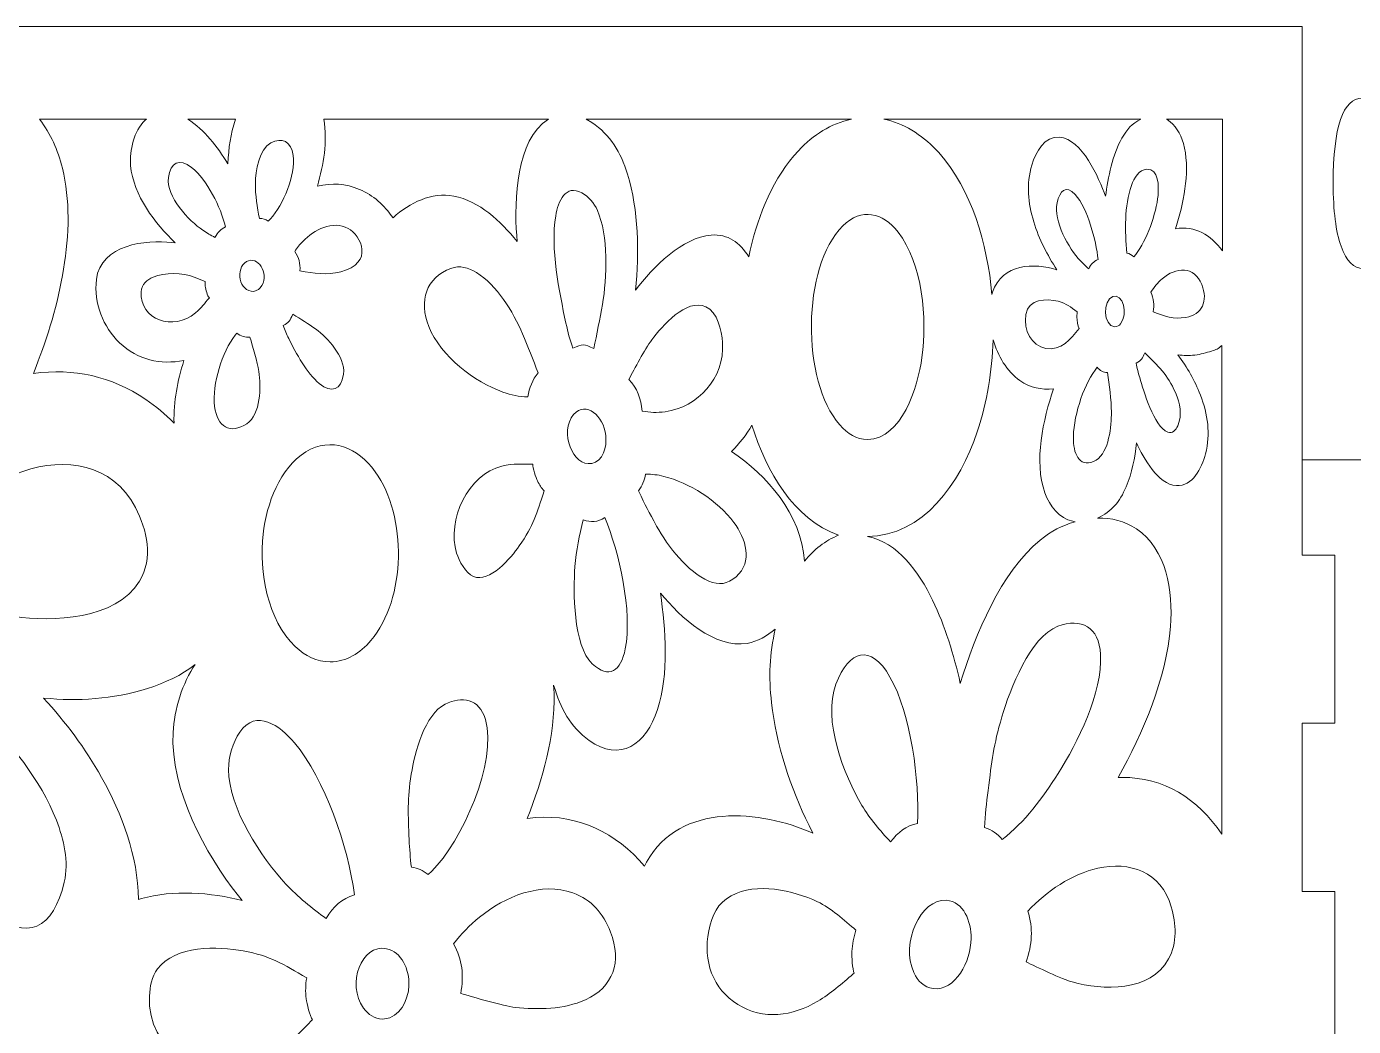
# Model space of a CAD drawing. Header units: centimetres. Extents: x -59 to 59, y -29 to 29.
# Drawn here: x -33.26 to -23.11, y 13.84 to 21.49 of the extents above; entities that cross this region are included whole.
import ezdxf

# ---------------------------------------------------------------- set-up
doc = ezdxf.new("R2010")
doc.units = ezdxf.units.CM
doc.header["$MEASUREMENT"] = 0
doc.layers.add('Camada 1', color=7, linetype='Continuous')

msp = doc.modelspace()

# ---------------------------------------------------------------- linework, layer by layer
at = {"layer": 'Camada 1', "color": 250, "lineweight": 9}
for points, knots in [([(-23.50574, 10.4109), (-23.50574, 10.4109), (-23.50574, 11.01903), (-23.50574, 11.01903), (-23.50574, 11.01903), (-23.50574, 11.01903), (-23.25577, 11.01903), (-23.25577, 11.01903), (-23.25577, 11.01903), (-23.25577, 11.01903), (-23.25577, 12.30459), (-23.25577, 12.30459), (-23.25577, 12.30459), (-23.25577, 12.30459), (-23.50574, 12.30459), (-23.50574, 12.30459), (-23.50574, 12.30459), (-23.50574, 12.30459), (-23.50574, 13.59017), (-23.50574, 13.59017), (-23.50574, 13.59017), (-23.50574, 13.59017), (-23.25577, 13.59017), (-23.25577, 13.59017), (-23.25577, 13.59017), (-23.25577, 13.59017), (-23.25577, 14.87624), (-23.25577, 14.87624), (-23.25577, 14.87624), (-23.25577, 14.87624), (-23.50574, 14.87624), (-23.50574, 14.87624), (-23.50574, 14.87624), (-23.50574, 14.87624), (-23.50574, 16.16182), (-23.50574, 16.16182), (-23.50574, 16.16182), (-23.50574, 16.16182), (-23.25577, 16.16182), (-23.25577, 16.16182), (-23.25577, 16.16182), (-23.25577, 16.16182), (-23.25577, 17.4479), (-23.25577, 17.4479), (-23.25577, 17.4479), (-23.25577, 17.4479), (-23.50574, 17.4479), (-23.50574, 17.4479), (-23.50574, 17.4479), (-23.50574, 17.4479), (-23.50574, 21.49011), (-23.50574, 21.49011), (-23.50574, 21.49011), (-23.50574, 21.49011), (-45.86582, 21.49011), (-45.86582, 21.49011), (-45.86582, 21.49011), (-45.86582, 21.49011), (-45.86582, 17.4479), (-45.86582, 17.4479), (-45.86582, 17.4479), (-45.86582, 17.4479), (-46.11579, 17.4479), (-46.11579, 17.4479), (-46.11579, 17.4479), (-46.11579, 17.4479), (-46.11579, 16.16182), (-46.11579, 16.16182), (-46.11579, 16.16182), (-46.11579, 16.16182), (-45.86582, 16.16182), (-45.86582, 16.16182), (-45.86582, 16.16182), (-45.86582, 16.16182), (-45.86582, 14.87624), (-45.86582, 14.87624), (-45.86582, 14.87624), (-45.86582, 14.87624), (-46.11579, 14.87624), (-46.11579, 14.87624), (-46.11579, 14.87624), (-46.11579, 14.87624), (-46.11579, 13.59017), (-46.11579, 13.59017), (-46.11579, 13.59017), (-46.11579, 13.59017), (-45.86582, 13.59017), (-45.86582, 13.59017), (-45.86582, 13.59017), (-45.86582, 13.59017), (-45.86582, 12.30459), (-45.86582, 12.30459), (-45.86582, 12.30459), (-45.86582, 12.30459), (-46.11579, 12.30459), (-46.11579, 12.30459), (-46.11579, 12.30459), (-46.11579, 12.30459), (-46.11579, 11.01903), (-46.11579, 11.01903), (-46.11579, 11.01903), (-46.11579, 11.01903), (-45.86582, 11.01903), (-45.86582, 11.01903), (-45.86582, 11.01903), (-45.86582, 11.01903), (-45.86582, 10.4109), (-45.86582, 10.4109)], [0, 0, 0, 0, 0.03571429, 0.03571429, 0.03571429, 0.03571429, 0.07142857, 0.07142857, 0.07142857, 0.07142857, 0.10714286, 0.10714286, 0.10714286, 0.10714286, 0.14285714, 0.14285714, 0.14285714, 0.14285714, 0.17857143, 0.17857143, 0.17857143, 0.17857143, 0.21428571, 0.21428571, 0.21428571, 0.21428571, 0.25, 0.25, 0.25, 0.25, 0.28571429, 0.28571429, 0.28571429, 0.28571429, 0.32142857, 0.32142857, 0.32142857, 0.32142857, 0.35714286, 0.35714286, 0.35714286, 0.35714286, 0.39285714, 0.39285714, 0.39285714, 0.39285714, 0.42857143, 0.42857143, 0.42857143, 0.42857143, 0.46428571, 0.46428571, 0.46428571, 0.46428571, 0.5, 0.5, 0.5, 0.5, 0.53571429, 0.53571429, 0.53571429, 0.53571429, 0.57142857, 0.57142857, 0.57142857, 0.57142857, 0.60714286, 0.60714286, 0.60714286, 0.60714286, 0.64285714, 0.64285714, 0.64285714, 0.64285714, 0.67857143, 0.67857143, 0.67857143, 0.67857143, 0.71428571, 0.71428571, 0.71428571, 0.71428571, 0.75, 0.75, 0.75, 0.75, 0.78571429, 0.78571429, 0.78571429, 0.78571429, 0.82142857, 0.82142857, 0.82142857, 0.82142857, 0.85714286, 0.85714286, 0.85714286, 0.85714286, 0.89285714, 0.89285714, 0.89285714, 0.89285714, 0.92857143, 0.92857143, 0.92857143, 0.92857143, 1, 1, 1, 1]), ([(-22.40155, 20.6932), (-22.40155, 20.6932), (-21.47375, 20.6932), (-21.47375, 20.6932), (-21.47375, 20.6932), (-21.35395, 20.6932), (-21.27749, 20.70102), (-21.24557, 20.71789), (-21.24557, 20.71789), (-21.21306, 20.73414), (-21.18657, 20.77869), (-21.1667, 20.85155), (-21.1667, 20.85155), (-21.1366, 20.9575), (-21.08361, 21.01049), (-21.00836, 21.01049), (-21.00836, 21.01049), (-20.95537, 21.01049), (-20.91444, 20.98821), (-20.88614, 20.94366), (-20.88614, 20.94366), (-20.85845, 20.89851), (-20.844, 20.83408), (-20.844, 20.74919), (-20.844, 20.74919), (-20.844, 20.72089), (-20.8458, 20.65106), (-20.84942, 20.53967), (-20.84942, 20.53967), (-20.84942, 20.53967), (-20.84942, 20.4337), (-20.84942, 20.4337), (-20.84942, 20.4337), (-20.84821, 20.23863), (-20.847, 20.12424), (-20.84519, 20.09052), (-20.84519, 20.09052), (-20.84339, 20.05681), (-20.83316, 19.9376), (-20.81389, 19.7317), (-20.81389, 19.7317), (-20.80726, 19.66366), (-20.80365, 19.60104), (-20.80365, 19.54445), (-20.80365, 19.54445), (-20.80365, 19.35178), (-20.84279, 19.18019), (-20.92166, 19.02968), (-20.92166, 19.02968), (-21.05832, 18.76718), (-21.27447, 18.63652), (-21.57069, 18.63652), (-21.57069, 18.63652), (-21.81092, 18.63652), (-22.00297, 18.72804), (-22.14747, 18.91168), (-22.14747, 18.91168), (-22.28293, 19.08446), (-22.35038, 19.29338), (-22.35038, 19.53963), (-22.35038, 19.53963), (-22.35038, 19.60165), (-22.34615, 19.67811), (-22.33833, 19.76842), (-22.33833, 19.76842), (-22.33472, 19.81659), (-22.33291, 19.84668), (-22.33291, 19.85873), (-22.33291, 19.85873), (-22.33291, 19.89245), (-22.35218, 19.9099), (-22.39131, 19.9099), (-22.39131, 19.9099), (-22.39131, 19.9099), (-22.40155, 19.9099), (-22.40155, 19.9099), (-22.40155, 19.9099), (-22.40155, 19.9099), (-22.69114, 19.89726), (-22.69114, 19.89726), (-22.69114, 19.89726), (-22.74713, 19.89485), (-22.78929, 19.88461), (-22.81698, 19.86655), (-22.81698, 19.86655), (-22.84467, 19.84849), (-22.87297, 19.81117), (-22.90247, 19.75457), (-22.90247, 19.75457), (-22.94341, 19.67811), (-22.98857, 19.64018), (-23.03674, 19.64018), (-23.03674, 19.64018), (-23.11079, 19.64018), (-23.16798, 19.69617), (-23.20771, 19.80936), (-23.20771, 19.80936), (-23.24745, 19.92195), (-23.26793, 20.0821), (-23.26793, 20.2892), (-23.26793, 20.2892), (-23.26793, 20.7239), (-23.19326, 20.94186), (-23.04335, 20.94186), (-23.04335, 20.94186), (-23.00843, 20.94186), (-22.98134, 20.93221), (-22.96268, 20.91356), (-22.96268, 20.91356), (-22.94401, 20.89428), (-22.91691, 20.85034), (-22.8814, 20.7811), (-22.8814, 20.7811), (-22.85912, 20.73895), (-22.82781, 20.71427), (-22.78808, 20.70705), (-22.78808, 20.70705), (-22.74774, 20.69983), (-22.61889, 20.695), (-22.40155, 20.6932)], [0, 0, 0, 0, 0.03225806, 0.03225806, 0.03225806, 0.03225806, 0.06451613, 0.06451613, 0.06451613, 0.06451613, 0.09677419, 0.09677419, 0.09677419, 0.09677419, 0.12903226, 0.12903226, 0.12903226, 0.12903226, 0.16129032, 0.16129032, 0.16129032, 0.16129032, 0.19354839, 0.19354839, 0.19354839, 0.19354839, 0.22580645, 0.22580645, 0.22580645, 0.22580645, 0.25806452, 0.25806452, 0.25806452, 0.25806452, 0.29032258, 0.29032258, 0.29032258, 0.29032258, 0.32258065, 0.32258065, 0.32258065, 0.32258065, 0.35483871, 0.35483871, 0.35483871, 0.35483871, 0.38709677, 0.38709677, 0.38709677, 0.38709677, 0.41935484, 0.41935484, 0.41935484, 0.41935484, 0.4516129, 0.4516129, 0.4516129, 0.4516129, 0.48387097, 0.48387097, 0.48387097, 0.48387097, 0.51612903, 0.51612903, 0.51612903, 0.51612903, 0.5483871, 0.5483871, 0.5483871, 0.5483871, 0.58064516, 0.58064516, 0.58064516, 0.58064516, 0.61290323, 0.61290323, 0.61290323, 0.61290323, 0.64516129, 0.64516129, 0.64516129, 0.64516129, 0.67741935, 0.67741935, 0.67741935, 0.67741935, 0.70967742, 0.70967742, 0.70967742, 0.70967742, 0.74193548, 0.74193548, 0.74193548, 0.74193548, 0.77419355, 0.77419355, 0.77419355, 0.77419355, 0.80645161, 0.80645161, 0.80645161, 0.80645161, 0.83870968, 0.83870968, 0.83870968, 0.83870968, 0.87096774, 0.87096774, 0.87096774, 0.87096774, 0.90322581, 0.90322581, 0.90322581, 0.90322581, 0.93548387, 0.93548387, 0.93548387, 0.93548387, 1, 1, 1, 1])]:
    msp.add_open_spline(points, degree=3, knots=knots, dxfattribs=at)
at = {"layer": 'Camada 1', "color": 1, "lineweight": 9}
for points, knots in [([(-32.13244, 18.45809), (-32.13591, 18.62922), (-32.10708, 18.77518), (-32.0563, 18.93618), (-32.0563, 18.93618), (-32.23708, 18.90288), (-32.40901, 18.93917), (-32.54836, 19.07156), (-32.54836, 19.07156), (-32.67436, 19.19126), (-32.74812, 19.37425), (-32.72618, 19.55583), (-32.72618, 19.55583), (-32.69375, 19.82434), (-32.34454, 19.861), (-32.14801, 19.83831), (-32.14801, 19.83831), (-32.14801, 19.83831), (-32.12317, 19.83498), (-32.12317, 19.83498), (-32.12317, 19.83498), (-32.27648, 19.9832), (-32.44348, 20.19679), (-32.46473, 20.4278), (-32.46473, 20.4278), (-32.47532, 20.54295), (-32.43671, 20.69262), (-32.35549, 20.77076), (-32.35549, 20.77076), (-32.35549, 20.77076), (-32.34381, 20.7814), (-32.34381, 20.7814), (-32.34381, 20.7814), (-32.34381, 20.7814), (-33.16025, 20.78139), (-33.16025, 20.78139), (-33.16025, 20.78139), (-33.074, 20.66523), (-33.02202, 20.55109), (-32.98626, 20.40685), (-32.98626, 20.40685), (-32.86725, 19.92675), (-33.01236, 19.33506), (-33.18738, 18.8905), (-33.18738, 18.8905), (-33.18738, 18.8905), (-33.2084, 18.83792), (-33.2084, 18.83792), (-33.2084, 18.83792), (-32.89978, 18.87818), (-32.61373, 18.81762), (-32.34932, 18.63925), (-32.34932, 18.63925), (-32.26703, 18.58374), (-32.20376, 18.52866), (-32.13244, 18.45809)], [0, 0, 0, 0, 0.06666667, 0.06666667, 0.06666667, 0.06666667, 0.13333333, 0.13333333, 0.13333333, 0.13333333, 0.2, 0.2, 0.2, 0.2, 0.26666667, 0.26666667, 0.26666667, 0.26666667, 0.33333333, 0.33333333, 0.33333333, 0.33333333, 0.4, 0.4, 0.4, 0.4, 0.46666667, 0.46666667, 0.46666667, 0.46666667, 0.53333333, 0.53333333, 0.53333333, 0.53333333, 0.6, 0.6, 0.6, 0.6, 0.66666667, 0.66666667, 0.66666667, 0.66666667, 0.73333333, 0.73333333, 0.73333333, 0.73333333, 0.8, 0.8, 0.8, 0.8, 0.86666667, 0.86666667, 0.86666667, 0.86666667, 1, 1, 1, 1]), ([(-32.0276, 20.78139), (-31.89601, 20.69747), (-31.80478, 20.57481), (-31.72052, 20.4399), (-31.72052, 20.4399), (-31.71448, 20.5673), (-31.70122, 20.66101), (-31.66317, 20.78139), (-31.66317, 20.78139), (-31.66317, 20.78139), (-32.0276, 20.78139), (-32.0276, 20.78139)], [0, 0, 0, 0, 0.25, 0.25, 0.25, 0.25, 0.5, 0.5, 0.5, 0.5, 1, 1, 1, 1]), ([(-30.45778, 20.02803), (-30.52749, 20.12615), (-30.6069, 20.19865), (-30.71432, 20.24491), (-30.71432, 20.24491), (-30.82216, 20.29136), (-30.92384, 20.29464), (-31.03641, 20.26953), (-31.03641, 20.26953), (-30.9875, 20.43748), (-30.95909, 20.60613), (-30.98771, 20.78139), (-30.98771, 20.78139), (-30.98771, 20.78139), (-29.26938, 20.78139), (-29.26938, 20.78139), (-29.26938, 20.78139), (-29.51952, 20.62167), (-29.5307, 20.16403), (-29.51213, 19.89293), (-29.51213, 19.89293), (-29.51213, 19.89293), (-29.50859, 19.84685), (-29.50859, 19.84685), (-29.50859, 19.84685), (-29.63589, 20.00205), (-29.79693, 20.15645), (-29.99282, 20.19293), (-29.99282, 20.19293), (-30.16366, 20.22475), (-30.32859, 20.14388), (-30.45778, 20.02803)], [0, 0, 0, 0, 0.11111111, 0.11111111, 0.11111111, 0.11111111, 0.22222222, 0.22222222, 0.22222222, 0.22222222, 0.33333333, 0.33333333, 0.33333333, 0.33333333, 0.44444444, 0.44444444, 0.44444444, 0.44444444, 0.55555556, 0.55555556, 0.55555556, 0.55555556, 0.66666667, 0.66666667, 0.66666667, 0.66666667, 0.77777778, 0.77777778, 0.77777778, 0.77777778, 1, 1, 1, 1]), ([(-27.7367, 19.72893), (-27.80732, 19.84005), (-27.89505, 19.90427), (-28.02427, 19.89525), (-28.02427, 19.89525), (-28.24157, 19.88007), (-28.47472, 19.64801), (-28.60221, 19.47322), (-28.60221, 19.47322), (-28.57607, 19.76292), (-28.57886, 20.08261), (-28.66455, 20.36206), (-28.66455, 20.36206), (-28.71537, 20.5278), (-28.79661, 20.66304), (-28.93625, 20.75579), (-28.93625, 20.75579), (-28.93625, 20.75579), (-28.97946, 20.78139), (-28.97946, 20.78139), (-28.97946, 20.78139), (-28.97946, 20.78139), (-26.95121, 20.78139), (-26.95121, 20.78139), (-26.95121, 20.78139), (-27.11168, 20.74571), (-27.24115, 20.6642), (-27.35711, 20.54057), (-27.35711, 20.54057), (-27.54571, 20.3395), (-27.66358, 20.05333), (-27.7258, 19.77946), (-27.7258, 19.77946), (-27.7258, 19.77946), (-27.7367, 19.72893), (-27.7367, 19.72893)], [0, 0, 0, 0, 0.1, 0.1, 0.1, 0.1, 0.2, 0.2, 0.2, 0.2, 0.3, 0.3, 0.3, 0.3, 0.4, 0.4, 0.4, 0.4, 0.5, 0.5, 0.5, 0.5, 0.6, 0.6, 0.6, 0.6, 0.7, 0.7, 0.7, 0.7, 0.8, 0.8, 0.8, 0.8, 1, 1, 1, 1]), ([(-25.87718, 19.44169), (-25.91438, 19.82898), (-26.02922, 20.23894), (-26.28491, 20.52566), (-26.28491, 20.52566), (-26.39142, 20.6451), (-26.52827, 20.73857), (-26.67912, 20.7757), (-26.67912, 20.7757), (-26.67912, 20.7757), (-26.70444, 20.78139), (-26.70444, 20.78139), (-26.70444, 20.78139), (-26.70444, 20.78139), (-24.73882, 20.78139), (-24.73882, 20.78139), (-24.73882, 20.78139), (-24.8067, 20.74829), (-24.84464, 20.70513), (-24.88409, 20.63588), (-24.88409, 20.63588), (-24.95536, 20.51078), (-24.98996, 20.33612), (-25.00802, 20.19211), (-25.00802, 20.19211), (-25.0621, 20.33563), (-25.18767, 20.62969), (-25.36102, 20.64384), (-25.36102, 20.64384), (-25.47397, 20.65306), (-25.54206, 20.53199), (-25.57164, 20.43125), (-25.57164, 20.43125), (-25.61575, 20.28101), (-25.60316, 20.14472), (-25.55731, 19.99577), (-25.55731, 19.99577), (-25.51596, 19.86139), (-25.4552, 19.74455), (-25.3803, 19.62937), (-25.3803, 19.62937), (-25.55174, 19.68581), (-25.80255, 19.6769), (-25.87216, 19.459), (-25.87216, 19.459), (-25.87216, 19.459), (-25.87718, 19.44169), (-25.87718, 19.44169)], [0, 0, 0, 0, 0.07692308, 0.07692308, 0.07692308, 0.07692308, 0.15384615, 0.15384615, 0.15384615, 0.15384615, 0.23076923, 0.23076923, 0.23076923, 0.23076923, 0.30769231, 0.30769231, 0.30769231, 0.30769231, 0.38461538, 0.38461538, 0.38461538, 0.38461538, 0.46153846, 0.46153846, 0.46153846, 0.46153846, 0.53846154, 0.53846154, 0.53846154, 0.53846154, 0.61538462, 0.61538462, 0.61538462, 0.61538462, 0.69230769, 0.69230769, 0.69230769, 0.69230769, 0.76923077, 0.76923077, 0.76923077, 0.76923077, 0.84615385, 0.84615385, 0.84615385, 0.84615385, 1, 1, 1, 1]), ([(-24.53825, 20.779), (-24.47269, 20.73679), (-24.43614, 20.67356), (-24.41372, 20.59546), (-24.41372, 20.59546), (-24.3606, 20.4105), (-24.4051, 20.16628), (-24.46075, 19.98764), (-24.46075, 19.98764), (-24.46075, 19.98764), (-24.47463, 19.94439), (-24.47463, 19.94439), (-24.47463, 19.94439), (-24.32141, 19.96679), (-24.20791, 19.89934), (-24.11428, 19.77535), (-24.11428, 19.77535), (-24.11428, 19.77535), (-24.11428, 20.78139), (-24.11428, 20.78139), (-24.11428, 20.78139), (-24.11428, 20.78139), (-24.54215, 20.78139), (-24.54215, 20.78139), (-24.54215, 20.78139), (-24.54215, 20.78139), (-24.53825, 20.779), (-24.53825, 20.779)], [0, 0, 0, 0, 0.125, 0.125, 0.125, 0.125, 0.25, 0.25, 0.25, 0.25, 0.375, 0.375, 0.375, 0.375, 0.5, 0.5, 0.5, 0.5, 0.625, 0.625, 0.625, 0.625, 0.75, 0.75, 0.75, 0.75, 1, 1, 1, 1]), ([(-31.47927, 20.02303), (-31.49549, 20.10445), (-31.51151, 20.20467), (-31.51017, 20.28793), (-31.51017, 20.28793), (-31.5086, 20.38398), (-31.48365, 20.55351), (-31.39209, 20.60113), (-31.39209, 20.60113), (-31.30765, 20.64506), (-31.235, 20.61271), (-31.221, 20.5045), (-31.221, 20.5045), (-31.20157, 20.35427), (-31.29977, 20.12339), (-31.3941, 20.02038), (-31.3941, 20.02038), (-31.3941, 20.02038), (-31.41141, 20.00249), (-31.41141, 20.00249), (-31.41141, 20.00249), (-31.43546, 20.01621), (-31.45257, 20.021), (-31.47927, 20.02303)], [0, 0, 0, 0, 0.14285714, 0.14285714, 0.14285714, 0.14285714, 0.28571429, 0.28571429, 0.28571429, 0.28571429, 0.42857143, 0.42857143, 0.42857143, 0.42857143, 0.57142857, 0.57142857, 0.57142857, 0.57142857, 0.71428571, 0.71428571, 0.71428571, 0.71428571, 1, 1, 1, 1]), ([(-31.81923, 19.87666), (-31.7983, 19.91803), (-31.77801, 19.93919), (-31.73773, 19.95783), (-31.73773, 19.95783), (-31.77787, 20.1095), (-31.8768, 20.31776), (-31.99849, 20.4127), (-31.99849, 20.4127), (-32.08875, 20.48313), (-32.16064, 20.45352), (-32.17586, 20.3347), (-32.17586, 20.3347), (-32.19421, 20.19143), (-32.01704, 20.00323), (-31.91247, 19.93257), (-31.91247, 19.93257), (-31.88039, 19.91089), (-31.85261, 19.89526), (-31.81923, 19.87666)], [0, 0, 0, 0, 0.16666667, 0.16666667, 0.16666667, 0.16666667, 0.33333333, 0.33333333, 0.33333333, 0.33333333, 0.5, 0.5, 0.5, 0.5, 0.66666667, 0.66666667, 0.66666667, 0.66666667, 1, 1, 1, 1]), ([(-24.84644, 19.75788), (-24.86055, 19.92305), (-24.86657, 20.11706), (-24.80992, 20.27456), (-24.80992, 20.27456), (-24.78871, 20.33352), (-24.75664, 20.39408), (-24.69177, 20.3993), (-24.69177, 20.3993), (-24.60135, 20.40658), (-24.60105, 20.26257), (-24.60726, 20.19868), (-24.60726, 20.19868), (-24.62069, 20.06054), (-24.69346, 19.85405), (-24.77758, 19.74794), (-24.77758, 19.74794), (-24.77758, 19.74794), (-24.79306, 19.72945), (-24.79306, 19.72945), (-24.79306, 19.72945), (-24.80936, 19.74459), (-24.82498, 19.75409), (-24.84644, 19.75788)], [0, 0, 0, 0, 0.14285714, 0.14285714, 0.14285714, 0.14285714, 0.28571429, 0.28571429, 0.28571429, 0.28571429, 0.42857143, 0.42857143, 0.42857143, 0.42857143, 0.57142857, 0.57142857, 0.57142857, 0.57142857, 0.71428571, 0.71428571, 0.71428571, 0.71428571, 1, 1, 1, 1]), ([(-28.92161, 19.02809), (-28.90022, 19.13512), (-28.87455, 19.25685), (-28.85605, 19.36373), (-28.85605, 19.36373), (-28.82075, 19.5677), (-28.80993, 19.89553), (-28.89494, 20.08458), (-28.89494, 20.08458), (-28.92063, 20.14169), (-28.96073, 20.18825), (-29.01358, 20.21741), (-29.01358, 20.21741), (-29.13913, 20.28667), (-29.19455, 20.15526), (-29.21361, 20.04234), (-29.21361, 20.04234), (-29.25512, 19.79649), (-29.18732, 19.46253), (-29.13534, 19.22284), (-29.13534, 19.22284), (-29.11914, 19.14815), (-29.10781, 19.10091), (-29.0822, 19.02937), (-29.0822, 19.02937), (-29.01119, 19.06602), (-28.9974, 19.06146), (-28.92161, 19.02809)], [0, 0, 0, 0, 0.125, 0.125, 0.125, 0.125, 0.25, 0.25, 0.25, 0.25, 0.375, 0.375, 0.375, 0.375, 0.5, 0.5, 0.5, 0.5, 0.625, 0.625, 0.625, 0.625, 0.75, 0.75, 0.75, 0.75, 1, 1, 1, 1]), ([(-25.13738, 19.63713), (-25.11874, 19.67332), (-25.10165, 19.69423), (-25.06564, 19.70956), (-25.06564, 19.70956), (-25.08229, 19.85269), (-25.14462, 20.09837), (-25.2401, 20.20471), (-25.2401, 20.20471), (-25.31085, 20.28351), (-25.36016, 20.23425), (-25.37898, 20.14175), (-25.37898, 20.14175), (-25.40764, 20.00101), (-25.2907, 19.79329), (-25.20127, 19.69825), (-25.20127, 19.69825), (-25.18002, 19.67566), (-25.16015, 19.65768), (-25.13738, 19.63713)], [0, 0, 0, 0, 0.16666667, 0.16666667, 0.16666667, 0.16666667, 0.33333333, 0.33333333, 0.33333333, 0.33333333, 0.5, 0.5, 0.5, 0.5, 0.66666667, 0.66666667, 0.66666667, 0.66666667, 1, 1, 1, 1]), ([(-26.82788, 18.33144), (-26.91511, 18.33477), (-26.98072, 18.3753), (-27.04084, 18.44362), (-27.04084, 18.44362), (-27.33687, 18.78003), (-27.33257, 19.65247), (-27.01773, 19.96581), (-27.01773, 19.96581), (-26.87688, 20.106), (-26.71258, 20.06921), (-26.59526, 19.91766), (-26.59526, 19.91766), (-26.40928, 19.67739), (-26.3703, 19.25885), (-26.41254, 18.96025), (-26.41254, 18.96025), (-26.44514, 18.72971), (-26.56619, 18.33867), (-26.82788, 18.33144)], [0, 0, 0, 0, 0.16666667, 0.16666667, 0.16666667, 0.16666667, 0.33333333, 0.33333333, 0.33333333, 0.33333333, 0.5, 0.5, 0.5, 0.5, 0.66666667, 0.66666667, 0.66666667, 0.66666667, 1, 1, 1, 1]), ([(-31.17026, 19.622), (-31.05907, 19.6039), (-30.96954, 19.58553), (-30.85763, 19.61466), (-30.85763, 19.61466), (-30.59919, 19.68194), (-30.70129, 19.89273), (-30.80137, 19.94623), (-30.80137, 19.94623), (-30.91919, 20.00921), (-31.06079, 19.93711), (-31.14756, 19.84749), (-31.14756, 19.84749), (-31.17066, 19.82364), (-31.19159, 19.79746), (-31.20939, 19.76881), (-31.20939, 19.76881), (-31.17731, 19.72375), (-31.16477, 19.67857), (-31.17026, 19.622)], [0, 0, 0, 0, 0.16666667, 0.16666667, 0.16666667, 0.16666667, 0.33333333, 0.33333333, 0.33333333, 0.33333333, 0.5, 0.5, 0.5, 0.5, 0.66666667, 0.66666667, 0.66666667, 0.66666667, 1, 1, 1, 1]), ([(-31.52327, 19.46494), (-31.63451, 19.45888), (-31.66715, 19.64236), (-31.57792, 19.69262), (-31.57792, 19.69262), (-31.49213, 19.74095), (-31.40452, 19.60611), (-31.46034, 19.50947), (-31.46034, 19.50947), (-31.47563, 19.48298), (-31.49555, 19.47002), (-31.52327, 19.46494)], [0, 0, 0, 0, 0.25, 0.25, 0.25, 0.25, 0.5, 0.5, 0.5, 0.5, 1, 1, 1, 1]), ([(-31.86221, 19.41565), (-31.87709, 19.42929), (-31.89151, 19.48042), (-31.89399, 19.50466), (-31.89399, 19.50466), (-31.89399, 19.50466), (-31.89465, 19.53971), (-31.89465, 19.53971), (-31.89465, 19.53971), (-31.89465, 19.53971), (-31.97831, 19.57371), (-31.97831, 19.57371), (-31.97831, 19.57371), (-32.07095, 19.6076), (-32.20042, 19.61159), (-32.29182, 19.57345), (-32.29182, 19.57345), (-32.33962, 19.5535), (-32.37955, 19.52012), (-32.38324, 19.46153), (-32.38324, 19.46153), (-32.39687, 19.24542), (-32.13781, 19.15853), (-31.96851, 19.30027), (-31.96851, 19.30027), (-31.91552, 19.34464), (-31.9041, 19.36971), (-31.86221, 19.41565)], [0, 0, 0, 0, 0.125, 0.125, 0.125, 0.125, 0.25, 0.25, 0.25, 0.25, 0.375, 0.375, 0.375, 0.375, 0.5, 0.5, 0.5, 0.5, 0.625, 0.625, 0.625, 0.625, 0.75, 0.75, 0.75, 0.75, 1, 1, 1, 1]), ([(-29.34788, 18.84145), (-29.38523, 18.93727), (-29.42765, 19.04529), (-29.46707, 19.13962), (-29.46707, 19.13962), (-29.53805, 19.30945), (-29.66452, 19.51424), (-29.81988, 19.60853), (-29.81988, 19.60853), (-29.88028, 19.64519), (-29.9482, 19.66591), (-30.01587, 19.64069), (-30.01587, 19.64069), (-30.20393, 19.57061), (-30.26297, 19.39174), (-30.18423, 19.19635), (-30.18423, 19.19635), (-30.09074, 18.96435), (-29.83321, 18.77191), (-29.61828, 18.69531), (-29.61828, 18.69531), (-29.55157, 18.67154), (-29.49564, 18.66036), (-29.42552, 18.65812), (-29.42552, 18.65812), (-29.41601, 18.72611), (-29.39219, 18.79097), (-29.34788, 18.84145)], [0, 0, 0, 0, 0.125, 0.125, 0.125, 0.125, 0.25, 0.25, 0.25, 0.25, 0.375, 0.375, 0.375, 0.375, 0.5, 0.5, 0.5, 0.5, 0.625, 0.625, 0.625, 0.625, 0.75, 0.75, 0.75, 0.75, 1, 1, 1, 1]), ([(-24.64411, 19.30771), (-24.55447, 19.27609), (-24.49027, 19.2486), (-24.39518, 19.26569), (-24.39518, 19.26569), (-24.26794, 19.28855), (-24.22352, 19.39063), (-24.2727, 19.51623), (-24.2727, 19.51623), (-24.32975, 19.6619), (-24.47016, 19.65158), (-24.57571, 19.56088), (-24.57571, 19.56088), (-24.61121, 19.53038), (-24.63632, 19.49935), (-24.66224, 19.4596), (-24.66224, 19.4596), (-24.63943, 19.40794), (-24.63575, 19.36396), (-24.64411, 19.30771)], [0, 0, 0, 0, 0.16666667, 0.16666667, 0.16666667, 0.16666667, 0.33333333, 0.33333333, 0.33333333, 0.33333333, 0.5, 0.5, 0.5, 0.5, 0.66666667, 0.66666667, 0.66666667, 0.66666667, 1, 1, 1, 1]), ([(-28.65388, 18.79209), (-28.60925, 18.8752), (-28.53595, 19.01714), (-28.47907, 19.0941), (-28.47907, 19.0941), (-28.40192, 19.19848), (-28.21322, 19.41446), (-28.06656, 19.34762), (-28.06656, 19.34762), (-27.97506, 19.30592), (-27.94414, 19.16832), (-27.93816, 19.07294), (-27.93816, 19.07294), (-27.92091, 18.79769), (-28.12695, 18.57966), (-28.37752, 18.54468), (-28.37752, 18.54468), (-28.44006, 18.53594), (-28.49119, 18.53741), (-28.55323, 18.54971), (-28.55323, 18.54971), (-28.56087, 18.64427), (-28.59019, 18.72515), (-28.65388, 18.79209)], [0, 0, 0, 0, 0.14285714, 0.14285714, 0.14285714, 0.14285714, 0.28571429, 0.28571429, 0.28571429, 0.28571429, 0.42857143, 0.42857143, 0.42857143, 0.42857143, 0.57142857, 0.57142857, 0.57142857, 0.57142857, 0.71428571, 0.71428571, 0.71428571, 0.71428571, 1, 1, 1, 1]), ([(-25.20988, 19.18078), (-25.22009, 19.19624), (-25.22698, 19.2461), (-25.22723, 19.26796), (-25.22723, 19.26796), (-25.22723, 19.26796), (-25.22471, 19.30905), (-25.22471, 19.30905), (-25.22471, 19.30905), (-25.28001, 19.34588), (-25.304, 19.37114), (-25.37158, 19.38876), (-25.37158, 19.38876), (-25.45929, 19.41162), (-25.60016, 19.40894), (-25.61845, 19.28812), (-25.61845, 19.28812), (-25.63709, 19.16496), (-25.57777, 19.05059), (-25.46492, 19.029), (-25.46492, 19.029), (-25.34913, 19.00683), (-25.27586, 19.09961), (-25.20988, 19.18078)], [0, 0, 0, 0, 0.14285714, 0.14285714, 0.14285714, 0.14285714, 0.28571429, 0.28571429, 0.28571429, 0.28571429, 0.42857143, 0.42857143, 0.42857143, 0.42857143, 0.57142857, 0.57142857, 0.57142857, 0.57142857, 0.71428571, 0.71428571, 0.71428571, 0.71428571, 1, 1, 1, 1]), ([(-24.93725, 19.19368), (-25.02763, 19.20018), (-25.03215, 19.39706), (-24.9529, 19.4255), (-24.9529, 19.4255), (-24.87882, 19.45207), (-24.8317, 19.29478), (-24.89396, 19.21716), (-24.89396, 19.21716), (-24.90585, 19.20235), (-24.91945, 19.19478), (-24.93725, 19.19368)], [0, 0, 0, 0, 0.25, 0.25, 0.25, 0.25, 0.5, 0.5, 0.5, 0.5, 1, 1, 1, 1]), ([(-31.22449, 19.29012), (-31.09763, 19.2107), (-30.99484, 19.15619), (-30.90437, 19.02961), (-30.90437, 19.02961), (-30.86462, 18.97402), (-30.82662, 18.90356), (-30.83667, 18.83069), (-30.83667, 18.83069), (-30.85357, 18.70825), (-30.92923, 18.68411), (-31.02135, 18.75962), (-31.02135, 18.75962), (-31.11847, 18.83923), (-31.1983, 18.9896), (-31.25522, 19.10326), (-31.25522, 19.10326), (-31.27248, 19.13772), (-31.28614, 19.16694), (-31.29789, 19.20402), (-31.29789, 19.20402), (-31.25537, 19.22481), (-31.24363, 19.24232), (-31.22449, 19.29012)], [0, 0, 0, 0, 0.14285714, 0.14285714, 0.14285714, 0.14285714, 0.28571429, 0.28571429, 0.28571429, 0.28571429, 0.42857143, 0.42857143, 0.42857143, 0.42857143, 0.57142857, 0.57142857, 0.57142857, 0.57142857, 0.71428571, 0.71428571, 0.71428571, 0.71428571, 1, 1, 1, 1]), ([(-31.55215, 19.11553), (-31.53161, 19.04445), (-31.49477, 18.92497), (-31.48415, 18.85264), (-31.48415, 18.85264), (-31.46678, 18.73434), (-31.46862, 18.52555), (-31.57669, 18.45277), (-31.57669, 18.45277), (-31.70149, 18.36872), (-31.80391, 18.42725), (-31.82178, 18.58563), (-31.82178, 18.58563), (-31.84106, 18.75654), (-31.765, 19.00199), (-31.66379, 19.1307), (-31.66379, 19.1307), (-31.66379, 19.1307), (-31.65245, 19.14458), (-31.65245, 19.14458), (-31.65245, 19.14458), (-31.62242, 19.12286), (-31.58854, 19.11103), (-31.55215, 19.11553)], [0, 0, 0, 0, 0.14285714, 0.14285714, 0.14285714, 0.14285714, 0.28571429, 0.28571429, 0.28571429, 0.28571429, 0.42857143, 0.42857143, 0.42857143, 0.42857143, 0.57142857, 0.57142857, 0.57142857, 0.57142857, 0.71428571, 0.71428571, 0.71428571, 0.71428571, 1, 1, 1, 1]), ([(-25.24037, 17.7032), (-25.34727, 17.67153), (-25.4192, 17.63617), (-25.50879, 17.56269), (-25.50879, 17.56269), (-25.80827, 17.31711), (-26.00482, 16.84218), (-26.1193, 16.4672), (-26.1193, 16.4672), (-26.17141, 16.68864), (-26.233, 16.90121), (-26.33217, 17.10412), (-26.33217, 17.10412), (-26.43741, 17.31942), (-26.59474, 17.54441), (-26.8303, 17.59118), (-26.8303, 17.59118), (-26.40362, 17.59328), (-26.12119, 17.99629), (-25.98961, 18.39198), (-25.98961, 18.39198), (-25.91162, 18.62648), (-25.87874, 18.84731), (-25.86776, 19.09553), (-25.86776, 19.09553), (-25.83056, 18.97034), (-25.7673, 18.85561), (-25.6631, 18.78307), (-25.6631, 18.78307), (-25.58193, 18.72655), (-25.50034, 18.71152), (-25.4062, 18.71885), (-25.4062, 18.71885), (-25.48643, 18.48932), (-25.55777, 18.16329), (-25.47249, 17.92475), (-25.47249, 17.92475), (-25.43494, 17.81973), (-25.36374, 17.73153), (-25.25827, 17.70678), (-25.25827, 17.70678), (-25.25827, 17.70678), (-25.24037, 17.7032), (-25.24037, 17.7032)], [0, 0, 0, 0, 0.08333333, 0.08333333, 0.08333333, 0.08333333, 0.16666667, 0.16666667, 0.16666667, 0.16666667, 0.25, 0.25, 0.25, 0.25, 0.33333333, 0.33333333, 0.33333333, 0.33333333, 0.41666667, 0.41666667, 0.41666667, 0.41666667, 0.5, 0.5, 0.5, 0.5, 0.58333333, 0.58333333, 0.58333333, 0.58333333, 0.66666667, 0.66666667, 0.66666667, 0.66666667, 0.75, 0.75, 0.75, 0.75, 0.83333333, 0.83333333, 0.83333333, 0.83333333, 1, 1, 1, 1]), ([(-24.12032, 19.05064), (-24.12032, 19.05064), (-24.12043, 15.31323), (-24.12043, 15.31323), (-24.12043, 15.31323), (-24.30196, 15.59008), (-24.56612, 15.74777), (-24.88245, 15.74827), (-24.88245, 15.74827), (-24.88245, 15.74827), (-24.91106, 15.74787), (-24.91106, 15.74787), (-24.91106, 15.74787), (-24.72224, 16.08885), (-24.54446, 16.5016), (-24.51238, 16.90243), (-24.51238, 16.90243), (-24.49058, 17.17487), (-24.54154, 17.49291), (-24.77252, 17.64893), (-24.77252, 17.64893), (-24.86543, 17.71168), (-24.96149, 17.7317), (-25.06945, 17.73051), (-25.06945, 17.73051), (-24.96166, 17.78111), (-24.9004, 17.85519), (-24.85114, 17.97058), (-24.85114, 17.97058), (-24.80598, 18.07636), (-24.78448, 18.19184), (-24.77171, 18.30684), (-24.77171, 18.30684), (-24.71654, 18.18893), (-24.61008, 17.98883), (-24.46729, 17.97947), (-24.46729, 17.97947), (-24.34323, 17.97134), (-24.27345, 18.11063), (-24.24468, 18.22203), (-24.24468, 18.22203), (-24.20419, 18.37885), (-24.2268, 18.52307), (-24.28374, 18.6721), (-24.28374, 18.6721), (-24.32694, 18.78515), (-24.38492, 18.88434), (-24.45555, 18.97955), (-24.45555, 18.97955), (-24.40831, 18.97384), (-24.37413, 18.97317), (-24.32582, 18.97781), (-24.32582, 18.97781), (-24.28109, 18.98211), (-24.24088, 18.99582), (-24.19774, 19.0082), (-24.19774, 19.0082), (-24.16634, 19.01721), (-24.14451, 19.02643), (-24.12032, 19.05064)], [0, 0, 0, 0, 0.0625, 0.0625, 0.0625, 0.0625, 0.125, 0.125, 0.125, 0.125, 0.1875, 0.1875, 0.1875, 0.1875, 0.25, 0.25, 0.25, 0.25, 0.3125, 0.3125, 0.3125, 0.3125, 0.375, 0.375, 0.375, 0.375, 0.4375, 0.4375, 0.4375, 0.4375, 0.5, 0.5, 0.5, 0.5, 0.5625, 0.5625, 0.5625, 0.5625, 0.625, 0.625, 0.625, 0.625, 0.6875, 0.6875, 0.6875, 0.6875, 0.75, 0.75, 0.75, 0.75, 0.8125, 0.8125, 0.8125, 0.8125, 0.875, 0.875, 0.875, 0.875, 1, 1, 1, 1]), ([(-24.53357, 18.38812), (-24.64042, 18.43458), (-24.71671, 18.70298), (-24.74721, 18.8053), (-24.74721, 18.8053), (-24.75939, 18.84618), (-24.76705, 18.87512), (-24.7739, 18.91683), (-24.7739, 18.91683), (-24.73467, 18.93452), (-24.72787, 18.95101), (-24.70816, 18.99513), (-24.70816, 18.99513), (-24.6081, 18.8946), (-24.53294, 18.82887), (-24.47412, 18.69035), (-24.47412, 18.69035), (-24.43877, 18.60711), (-24.42044, 18.52436), (-24.4566, 18.43779), (-24.4566, 18.43779), (-24.47201, 18.40091), (-24.49519, 18.3768), (-24.53357, 18.38812)], [0, 0, 0, 0, 0.14285714, 0.14285714, 0.14285714, 0.14285714, 0.28571429, 0.28571429, 0.28571429, 0.28571429, 0.42857143, 0.42857143, 0.42857143, 0.42857143, 0.57142857, 0.57142857, 0.57142857, 0.57142857, 0.71428571, 0.71428571, 0.71428571, 0.71428571, 1, 1, 1, 1]), ([(-24.99489, 18.8436), (-24.9821, 18.74941), (-24.96386, 18.63648), (-24.96365, 18.542), (-24.96365, 18.542), (-24.96341, 18.43737), (-24.98156, 18.23353), (-25.08075, 18.17532), (-25.08075, 18.17532), (-25.19883, 18.10603), (-25.25076, 18.21011), (-25.25477, 18.32482), (-25.25477, 18.32482), (-25.26055, 18.49027), (-25.18254, 18.73601), (-25.0892, 18.86184), (-25.0892, 18.86184), (-25.0892, 18.86184), (-25.07184, 18.884), (-25.07184, 18.884), (-25.07184, 18.884), (-25.05131, 18.86037), (-25.02575, 18.84326), (-24.99489, 18.8436)], [0, 0, 0, 0, 0.14285714, 0.14285714, 0.14285714, 0.14285714, 0.28571429, 0.28571429, 0.28571429, 0.28571429, 0.42857143, 0.42857143, 0.42857143, 0.42857143, 0.57142857, 0.57142857, 0.57142857, 0.57142857, 0.71428571, 0.71428571, 0.71428571, 0.71428571, 1, 1, 1, 1]), ([(-29.07654, 18.52412), (-29.18912, 18.38795), (-29.08014, 18.1228), (-28.93853, 18.14914), (-28.93853, 18.14914), (-28.85326, 18.16501), (-28.82089, 18.27591), (-28.83076, 18.36284), (-28.83076, 18.36284), (-28.84804, 18.51477), (-28.98046, 18.62773), (-29.07654, 18.52412)], [0, 0, 0, 0, 0.25, 0.25, 0.25, 0.25, 0.5, 0.5, 0.5, 0.5, 1, 1, 1, 1]), ([(-27.31019, 17.4024), (-27.23928, 17.4882), (-27.15162, 17.56083), (-27.05039, 17.59936), (-27.05039, 17.59936), (-27.39249, 17.72226), (-27.60579, 18.08961), (-27.71249, 18.44172), (-27.71249, 18.44172), (-27.7563, 18.3673), (-27.80858, 18.2999), (-27.86925, 18.24075), (-27.86925, 18.24075), (-27.59783, 18.05842), (-27.33637, 17.7622), (-27.31019, 17.4024)], [0, 0, 0, 0, 0.2, 0.2, 0.2, 0.2, 0.4, 0.4, 0.4, 0.4, 0.6, 0.6, 0.6, 0.6, 1, 1, 1, 1]), ([(-30.93777, 16.6312), (-31.04255, 16.63434), (-31.12681, 16.67371), (-31.2058, 16.74916), (-31.2058, 16.74916), (-31.41644, 16.95038), (-31.4838, 17.31737), (-31.451, 17.60887), (-31.451, 17.60887), (-31.42465, 17.84309), (-31.32287, 18.11492), (-31.12481, 18.23688), (-31.12481, 18.23688), (-30.93036, 18.35661), (-30.72631, 18.2711), (-30.59403, 18.08594), (-30.59403, 18.08594), (-30.3482, 17.7418), (-30.35662, 17.11498), (-30.62673, 16.79506), (-30.62673, 16.79506), (-30.71007, 16.69635), (-30.81261, 16.63353), (-30.93777, 16.6312)], [0, 0, 0, 0, 0.14285714, 0.14285714, 0.14285714, 0.14285714, 0.28571429, 0.28571429, 0.28571429, 0.28571429, 0.42857143, 0.42857143, 0.42857143, 0.42857143, 0.57142857, 0.57142857, 0.57142857, 0.57142857, 0.71428571, 0.71428571, 0.71428571, 0.71428571, 1, 1, 1, 1]), ([(-33.86572, 17.11164), (-33.75337, 17.07831), (-33.45606, 16.99182), (-33.35153, 16.97734), (-33.35153, 16.97734), (-33.06907, 16.93822), (-32.57705, 16.95061), (-32.39758, 17.24802), (-32.39758, 17.24802), (-32.28999, 17.42633), (-32.33768, 17.6392), (-32.42833, 17.81308), (-32.42833, 17.81308), (-32.60345, 18.14896), (-32.97072, 18.19886), (-33.2881, 18.08805), (-33.2881, 18.08805), (-33.52193, 18.00642), (-33.75837, 17.82814), (-33.91572, 17.62758), (-33.91572, 17.62758), (-33.91572, 17.62758), (-33.93664, 17.6002), (-33.93664, 17.6002), (-33.93664, 17.6002), (-33.85285, 17.44958), (-33.82867, 17.28188), (-33.86572, 17.11164)], [0, 0, 0, 0, 0.125, 0.125, 0.125, 0.125, 0.25, 0.25, 0.25, 0.25, 0.375, 0.375, 0.375, 0.375, 0.5, 0.5, 0.5, 0.5, 0.625, 0.625, 0.625, 0.625, 0.75, 0.75, 0.75, 0.75, 1, 1, 1, 1]), ([(-29.38824, 18.14265), (-29.39038, 18.11385), (-29.36558, 18.04206), (-29.35247, 18.01484), (-29.35247, 18.01484), (-29.33717, 17.98307), (-29.32419, 17.96497), (-29.30256, 17.93873), (-29.30256, 17.93873), (-29.35979, 17.76458), (-29.38376, 17.67409), (-29.49241, 17.51797), (-29.49241, 17.51797), (-29.55561, 17.42716), (-29.71778, 17.23313), (-29.84321, 17.28475), (-29.84321, 17.28475), (-29.90161, 17.30878), (-29.95303, 17.40359), (-29.97165, 17.46399), (-29.97165, 17.46399), (-30.04963, 17.7171), (-29.88031, 18.06529), (-29.62575, 18.12938), (-29.62575, 18.12938), (-29.53006, 18.15348), (-29.47841, 18.14159), (-29.38824, 18.14265)], [0, 0, 0, 0, 0.125, 0.125, 0.125, 0.125, 0.25, 0.25, 0.25, 0.25, 0.375, 0.375, 0.375, 0.375, 0.5, 0.5, 0.5, 0.5, 0.625, 0.625, 0.625, 0.625, 0.75, 0.75, 0.75, 0.75, 1, 1, 1, 1]), ([(-28.57921, 17.93873), (-28.52553, 17.82385), (-28.50347, 17.78248), (-28.44176, 17.67052), (-28.44176, 17.67052), (-28.35514, 17.51338), (-28.20372, 17.31785), (-28.04277, 17.24936), (-28.04277, 17.24936), (-27.96415, 17.21592), (-27.90116, 17.22544), (-27.83468, 17.28203), (-27.83468, 17.28203), (-27.70122, 17.39565), (-27.76122, 17.57634), (-27.85059, 17.69737), (-27.85059, 17.69737), (-27.97474, 17.86551), (-28.19501, 18.00168), (-28.38578, 18.05016), (-28.38578, 18.05016), (-28.43608, 18.06295), (-28.47432, 18.06663), (-28.52569, 18.06646), (-28.52569, 18.06646), (-28.53695, 18.01581), (-28.55134, 17.9809), (-28.57921, 17.93873)], [0, 0, 0, 0, 0.125, 0.125, 0.125, 0.125, 0.25, 0.25, 0.25, 0.25, 0.375, 0.375, 0.375, 0.375, 0.5, 0.5, 0.5, 0.5, 0.625, 0.625, 0.625, 0.625, 0.75, 0.75, 0.75, 0.75, 1, 1, 1, 1]), ([(-29.00288, 17.71825), (-28.94365, 17.69567), (-28.89284, 17.70103), (-28.83855, 17.7351), (-28.83855, 17.7351), (-28.72773, 17.47508), (-28.62557, 17.01416), (-28.68186, 16.73008), (-28.68186, 16.73008), (-28.71506, 16.56257), (-28.80509, 16.49559), (-28.93379, 16.617), (-28.93379, 16.617), (-29.08043, 16.75532), (-29.08106, 17.17373), (-29.06608, 17.36053), (-29.06608, 17.36053), (-29.05613, 17.48457), (-29.0325, 17.59788), (-29.00288, 17.71825)], [0, 0, 0, 0, 0.16666667, 0.16666667, 0.16666667, 0.16666667, 0.33333333, 0.33333333, 0.33333333, 0.33333333, 0.5, 0.5, 0.5, 0.5, 0.66666667, 0.66666667, 0.66666667, 0.66666667, 1, 1, 1, 1]), ([(-29.22953, 16.45264), (-29.17403, 16.27539), (-29.10553, 16.13631), (-28.95745, 16.03113), (-28.95745, 16.03113), (-28.72158, 15.86358), (-28.52182, 15.99673), (-28.43444, 16.26858), (-28.43444, 16.26858), (-28.34747, 16.53912), (-28.37293, 16.87871), (-28.41261, 17.156), (-28.41261, 17.156), (-28.25707, 16.97262), (-28.00016, 16.72988), (-27.74827, 16.77312), (-27.74827, 16.77312), (-27.66821, 16.78686), (-27.59777, 16.83101), (-27.53405, 16.88278), (-27.53405, 16.88278), (-27.57904, 16.69223), (-27.58489, 16.51442), (-27.56328, 16.31942), (-27.56328, 16.31942), (-27.52774, 15.99867), (-27.41675, 15.66481), (-27.27653, 15.38144), (-27.27653, 15.38144), (-27.27653, 15.38144), (-27.24617, 15.32184), (-27.24617, 15.32184), (-27.24617, 15.32184), (-27.64365, 15.49727), (-28.26388, 15.5627), (-28.51831, 15.10006), (-28.51831, 15.10006), (-28.51831, 15.10006), (-28.53459, 15.06904), (-28.53459, 15.06904), (-28.53459, 15.06904), (-28.75429, 15.32613), (-29.03813, 15.46517), (-29.36467, 15.44106), (-29.36467, 15.44106), (-29.36467, 15.44106), (-29.43154, 15.43391), (-29.43154, 15.43391), (-29.43154, 15.43391), (-29.31149, 15.7356), (-29.21895, 16.06084), (-29.22663, 16.39252), (-29.22663, 16.39252), (-29.22663, 16.39252), (-29.22953, 16.45264), (-29.22953, 16.45264)], [0, 0, 0, 0, 0.06666667, 0.06666667, 0.06666667, 0.06666667, 0.13333333, 0.13333333, 0.13333333, 0.13333333, 0.2, 0.2, 0.2, 0.2, 0.26666667, 0.26666667, 0.26666667, 0.26666667, 0.33333333, 0.33333333, 0.33333333, 0.33333333, 0.4, 0.4, 0.4, 0.4, 0.46666667, 0.46666667, 0.46666667, 0.46666667, 0.53333333, 0.53333333, 0.53333333, 0.53333333, 0.6, 0.6, 0.6, 0.6, 0.66666667, 0.66666667, 0.66666667, 0.66666667, 0.73333333, 0.73333333, 0.73333333, 0.73333333, 0.8, 0.8, 0.8, 0.8, 0.86666667, 0.86666667, 0.86666667, 0.86666667, 1, 1, 1, 1]), ([(-25.93431, 15.36385), (-25.92717, 15.46339), (-25.92057, 15.54904), (-25.9075, 15.64778), (-25.9075, 15.64778), (-25.87755, 15.87412), (-25.8668, 15.9912), (-25.80152, 16.21145), (-25.80152, 16.21145), (-25.74029, 16.41793), (-25.58456, 16.82582), (-25.37365, 16.90356), (-25.37365, 16.90356), (-25.19458, 16.96957), (-25.05818, 16.90025), (-25.04687, 16.68745), (-25.04687, 16.68745), (-25.03143, 16.39682), (-25.22355, 16.01043), (-25.37044, 15.7784), (-25.37044, 15.7784), (-25.48868, 15.59166), (-25.62693, 15.40696), (-25.79812, 15.27348), (-25.79812, 15.27348), (-25.83787, 15.31829), (-25.87804, 15.34762), (-25.93431, 15.36385)], [0, 0, 0, 0, 0.125, 0.125, 0.125, 0.125, 0.25, 0.25, 0.25, 0.25, 0.375, 0.375, 0.375, 0.375, 0.5, 0.5, 0.5, 0.5, 0.625, 0.625, 0.625, 0.625, 0.75, 0.75, 0.75, 0.75, 1, 1, 1, 1]), ([(-26.65236, 15.25449), (-26.59611, 15.32866), (-26.53427, 15.37741), (-26.44605, 15.39625), (-26.44605, 15.39625), (-26.43174, 15.72664), (-26.49444, 16.22931), (-26.65716, 16.51559), (-26.65716, 16.51559), (-26.80412, 16.77415), (-26.9705, 16.72471), (-27.07156, 16.46031), (-27.07156, 16.46031), (-27.17441, 16.19121), (-27.00827, 15.75962), (-26.87194, 15.53442), (-26.87194, 15.53442), (-26.81207, 15.43553), (-26.73063, 15.33639), (-26.65236, 15.25449)], [0, 0, 0, 0, 0.16666667, 0.16666667, 0.16666667, 0.16666667, 0.33333333, 0.33333333, 0.33333333, 0.33333333, 0.5, 0.5, 0.5, 0.5, 0.66666667, 0.66666667, 0.66666667, 0.66666667, 1, 1, 1, 1]), ([(-34.0197, 16.55737), (-33.88768, 16.44861), (-33.75216, 16.33758), (-33.62213, 16.22636), (-33.62213, 16.22636), (-33.37996, 16.01921), (-33.15437, 15.72842), (-33.03237, 15.41985), (-33.03237, 15.41985), (-32.9741, 15.2725), (-32.93518, 15.10567), (-32.97173, 14.94666), (-32.97173, 14.94666), (-33.05201, 14.59739), (-33.2628, 14.47505), (-33.53202, 14.72977), (-33.53202, 14.72977), (-33.73786, 14.92452), (-33.91019, 15.27127), (-34.01582, 15.53577), (-34.01582, 15.53577), (-34.0898, 15.72104), (-34.22699, 16.06425), (-34.26924, 16.26609), (-34.26924, 16.26609), (-34.26924, 16.26609), (-34.27684, 16.30547), (-34.27684, 16.30547), (-34.27684, 16.30547), (-34.22339, 16.32729), (-34.16374, 16.34927), (-34.12471, 16.3942), (-34.12471, 16.3942), (-34.08522, 16.43969), (-34.04823, 16.50305), (-34.0197, 16.55737)], [0, 0, 0, 0, 0.1, 0.1, 0.1, 0.1, 0.2, 0.2, 0.2, 0.2, 0.3, 0.3, 0.3, 0.3, 0.4, 0.4, 0.4, 0.4, 0.5, 0.5, 0.5, 0.5, 0.6, 0.6, 0.6, 0.6, 0.7, 0.7, 0.7, 0.7, 0.8, 0.8, 0.8, 0.8, 1, 1, 1, 1]), ([(-31.96976, 16.61171), (-32.06701, 16.47456), (-32.13185, 16.26304), (-32.13986, 16.09262), (-32.13986, 16.09262), (-32.16063, 15.65026), (-31.89554, 15.16665), (-31.63918, 14.84121), (-31.63918, 14.84121), (-31.63918, 14.84121), (-31.61088, 14.80568), (-31.61088, 14.80568), (-31.61088, 14.80568), (-31.84725, 14.86943), (-32.14289, 14.88944), (-32.38105, 14.82147), (-32.38105, 14.82147), (-32.38105, 14.82147), (-32.4044, 14.81448), (-32.4044, 14.81448), (-32.4044, 14.81448), (-32.40955, 15.14963), (-32.52775, 15.46452), (-32.68689, 15.74838), (-32.68689, 15.74838), (-32.81519, 15.97726), (-32.958, 16.16527), (-33.12974, 16.35517), (-33.12974, 16.35517), (-32.9896, 16.34038), (-32.87616, 16.33829), (-32.73371, 16.35059), (-32.73371, 16.35059), (-32.47889, 16.3726), (-32.18082, 16.44767), (-31.97002, 16.6115), (-31.97002, 16.6115), (-31.97002, 16.6115), (-31.96976, 16.61171), (-31.96976, 16.61171)], [0, 0, 0, 0, 0.09090909, 0.09090909, 0.09090909, 0.09090909, 0.18181818, 0.18181818, 0.18181818, 0.18181818, 0.27272727, 0.27272727, 0.27272727, 0.27272727, 0.36363636, 0.36363636, 0.36363636, 0.36363636, 0.45454545, 0.45454545, 0.45454545, 0.45454545, 0.54545455, 0.54545455, 0.54545455, 0.54545455, 0.63636364, 0.63636364, 0.63636364, 0.63636364, 0.72727273, 0.72727273, 0.72727273, 0.72727273, 0.81818182, 0.81818182, 0.81818182, 0.81818182, 1, 1, 1, 1]), ([(-30.31761, 15.06194), (-30.32494, 15.13261), (-30.33177, 15.20155), (-30.33454, 15.27259), (-30.33454, 15.27259), (-30.34196, 15.46239), (-30.34952, 15.58311), (-30.3179, 15.77318), (-30.3179, 15.77318), (-30.29086, 15.93584), (-30.21639, 16.23018), (-30.05908, 16.30818), (-30.05908, 16.30818), (-29.93196, 16.37121), (-29.79819, 16.35131), (-29.75104, 16.19201), (-29.75104, 16.19201), (-29.65558, 15.86955), (-29.93421, 15.25501), (-30.16213, 15.03048), (-30.16213, 15.03048), (-30.16213, 15.03048), (-30.1883, 15.00526), (-30.1883, 15.00526), (-30.1883, 15.00526), (-30.23236, 15.03891), (-30.2646, 15.05278), (-30.31761, 15.06194)], [0, 0, 0, 0, 0.125, 0.125, 0.125, 0.125, 0.25, 0.25, 0.25, 0.25, 0.375, 0.375, 0.375, 0.375, 0.5, 0.5, 0.5, 0.5, 0.625, 0.625, 0.625, 0.625, 0.75, 0.75, 0.75, 0.75, 1, 1, 1, 1]), ([(-30.96948, 14.66982), (-30.91497, 14.76114), (-30.84955, 14.81945), (-30.75227, 14.85036), (-30.75227, 14.85036), (-30.80201, 15.22026), (-30.97719, 15.73509), (-31.21205, 16.01267), (-31.21205, 16.01267), (-31.3222, 16.14285), (-31.50233, 16.27678), (-31.63022, 16.09448), (-31.63022, 16.09448), (-31.68256, 16.01984), (-31.7164, 15.90136), (-31.71571, 15.80836), (-31.71571, 15.80836), (-31.71349, 15.50953), (-31.46527, 15.13313), (-31.27691, 14.93194), (-31.27691, 14.93194), (-31.18872, 14.83773), (-31.07321, 14.74346), (-30.96948, 14.66982)], [0, 0, 0, 0, 0.14285714, 0.14285714, 0.14285714, 0.14285714, 0.28571429, 0.28571429, 0.28571429, 0.28571429, 0.42857143, 0.42857143, 0.42857143, 0.42857143, 0.57142857, 0.57142857, 0.57142857, 0.57142857, 0.71428571, 0.71428571, 0.71428571, 0.71428571, 1, 1, 1, 1]), ([(-25.61628, 14.33687), (-25.54036, 14.30037), (-25.33796, 14.20464), (-25.26305, 14.1838), (-25.26305, 14.1838), (-25.03327, 14.11985), (-24.66494, 14.10276), (-24.52602, 14.36117), (-24.52602, 14.36117), (-24.46097, 14.48216), (-24.46843, 14.62836), (-24.50581, 14.75799), (-24.50581, 14.75799), (-24.58379, 15.02849), (-24.82717, 15.1076), (-25.06799, 15.05334), (-25.06799, 15.05334), (-25.2674, 15.00841), (-25.45948, 14.87883), (-25.60309, 14.7262), (-25.60309, 14.7262), (-25.5608, 14.59289), (-25.57037, 14.4673), (-25.61628, 14.33687)], [0, 0, 0, 0, 0.14285714, 0.14285714, 0.14285714, 0.14285714, 0.28571429, 0.28571429, 0.28571429, 0.28571429, 0.42857143, 0.42857143, 0.42857143, 0.42857143, 0.57142857, 0.57142857, 0.57142857, 0.57142857, 0.71428571, 0.71428571, 0.71428571, 0.71428571, 1, 1, 1, 1]), ([(-29.9404, 14.09612), (-29.85053, 14.06903), (-29.61258, 13.99921), (-29.52395, 13.98976), (-29.52395, 13.98976), (-29.34831, 13.97101), (-29.15235, 13.97234), (-28.98701, 14.04783), (-28.98701, 14.04783), (-28.774, 14.14509), (-28.7047, 14.33647), (-28.79411, 14.56495), (-28.79411, 14.56495), (-28.85135, 14.71125), (-28.93954, 14.81365), (-29.08197, 14.8646), (-29.08197, 14.8646), (-29.32487, 14.95149), (-29.59999, 14.8388), (-29.79639, 14.67926), (-29.79639, 14.67926), (-29.87386, 14.61634), (-29.93411, 14.55499), (-29.9953, 14.47472), (-29.9953, 14.47472), (-29.92844, 14.35443), (-29.91355, 14.23247), (-29.9404, 14.09612)], [0, 0, 0, 0, 0.125, 0.125, 0.125, 0.125, 0.25, 0.25, 0.25, 0.25, 0.375, 0.375, 0.375, 0.375, 0.5, 0.5, 0.5, 0.5, 0.625, 0.625, 0.625, 0.625, 0.75, 0.75, 0.75, 0.75, 1, 1, 1, 1]), ([(-26.93029, 14.25072), (-26.9462, 14.27963), (-26.94989, 14.37964), (-26.94801, 14.41652), (-26.94801, 14.41652), (-26.94512, 14.4735), (-26.93472, 14.52549), (-26.91775, 14.57942), (-26.91775, 14.57942), (-27.00594, 14.65648), (-27.10855, 14.74904), (-27.21158, 14.79753), (-27.21158, 14.79753), (-27.39801, 14.88528), (-27.6799, 14.94823), (-27.8709, 14.84329), (-27.8709, 14.84329), (-27.97776, 14.78458), (-28.01704, 14.69801), (-28.04262, 14.57583), (-28.04262, 14.57583), (-28.09095, 14.34492), (-28.01065, 14.12895), (-27.82013, 14.01109), (-27.82013, 14.01109), (-27.62689, 13.89154), (-27.39965, 13.92124), (-27.21, 14.03645), (-27.21, 14.03645), (-27.11287, 14.09546), (-27.02489, 14.17011), (-26.93821, 14.24515), (-26.93821, 14.24515), (-26.93821, 14.24515), (-26.93029, 14.25072), (-26.93029, 14.25072)], [0, 0, 0, 0, 0.1, 0.1, 0.1, 0.1, 0.2, 0.2, 0.2, 0.2, 0.3, 0.3, 0.3, 0.3, 0.4, 0.4, 0.4, 0.4, 0.5, 0.5, 0.5, 0.5, 0.6, 0.6, 0.6, 0.6, 0.7, 0.7, 0.7, 0.7, 0.8, 0.8, 0.8, 0.8, 1, 1, 1, 1]), ([(-26.32804, 14.13269), (-26.39765, 14.14477), (-26.44427, 14.18829), (-26.47489, 14.25598), (-26.47489, 14.25598), (-26.57717, 14.48199), (-26.4236, 14.82213), (-26.22505, 14.8087), (-26.22505, 14.8087), (-26.09424, 14.79984), (-26.03511, 14.64532), (-26.0371, 14.51652), (-26.0371, 14.51652), (-26.03983, 14.33872), (-26.15375, 14.11576), (-26.32804, 14.13269)], [0, 0, 0, 0, 0.2, 0.2, 0.2, 0.2, 0.4, 0.4, 0.4, 0.4, 0.6, 0.6, 0.6, 0.6, 1, 1, 1, 1]), ([(-31.07326, 13.89495), (-31.09583, 13.92252), (-31.11715, 14.01652), (-31.12192, 14.05591), (-31.12192, 14.05591), (-31.1285, 14.1103), (-31.12665, 14.16081), (-31.11813, 14.21476), (-31.11813, 14.21476), (-31.2995, 14.32062), (-31.39221, 14.38235), (-31.60322, 14.42151), (-31.60322, 14.42151), (-31.79351, 14.45682), (-32.12373, 14.46469), (-32.25973, 14.28324), (-32.25973, 14.28324), (-32.3045, 14.22353), (-32.31692, 14.14939), (-32.3203, 14.07418), (-32.3203, 14.07418), (-32.33905, 13.6575), (-31.93343, 13.43733), (-31.58396, 13.5309), (-31.58396, 13.5309), (-31.3745, 13.58698), (-31.23153, 13.73002), (-31.08071, 13.88862), (-31.08071, 13.88862), (-31.08071, 13.88862), (-31.07326, 13.89495), (-31.07326, 13.89495)], [0, 0, 0, 0, 0.11111111, 0.11111111, 0.11111111, 0.11111111, 0.22222222, 0.22222222, 0.22222222, 0.22222222, 0.33333333, 0.33333333, 0.33333333, 0.33333333, 0.44444444, 0.44444444, 0.44444444, 0.44444444, 0.55555556, 0.55555556, 0.55555556, 0.55555556, 0.66666667, 0.66666667, 0.66666667, 0.66666667, 0.77777778, 0.77777778, 0.77777778, 0.77777778, 1, 1, 1, 1]), ([(-30.53759, 13.90043), (-30.59946, 13.90356), (-30.64618, 13.93132), (-30.68397, 13.98467), (-30.68397, 13.98467), (-30.81459, 14.169), (-30.69891, 14.47535), (-30.50712, 14.43796), (-30.50712, 14.43796), (-30.39378, 14.41587), (-30.33158, 14.27852), (-30.33601, 14.15735), (-30.33601, 14.15735), (-30.34035, 14.03912), (-30.40961, 13.91165), (-30.52228, 13.90121), (-30.52228, 13.90121), (-30.52228, 13.90121), (-30.53759, 13.90043), (-30.53759, 13.90043)], [0, 0, 0, 0, 0.16666667, 0.16666667, 0.16666667, 0.16666667, 0.33333333, 0.33333333, 0.33333333, 0.33333333, 0.5, 0.5, 0.5, 0.5, 0.66666667, 0.66666667, 0.66666667, 0.66666667, 1, 1, 1, 1])]:
    msp.add_open_spline(points, degree=3, knots=knots, dxfattribs=at)
at = {"layer": 'Camada 1', "color": 250, "lineweight": 20}
msp.add_open_spline([(-23.50574, 18.17595), (-23.50574, 18.17595), (-20.68577, 18.17595), (-20.68577, 18.17595)], degree=3, dxfattribs=at)

doc.saveas('drawing.dxf')
